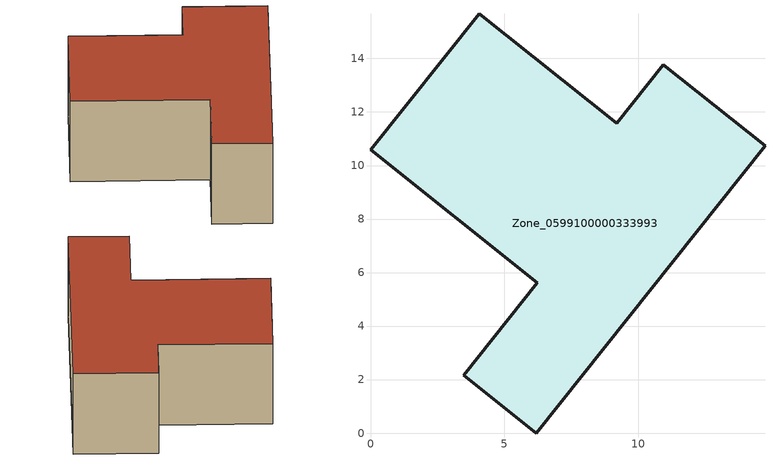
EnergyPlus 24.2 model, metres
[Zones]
Zone_0599100000333993
 floor ground (C_G): 9.2,11.58 10.95,13.76 14.74,10.73 6.2,0 3.48,2.17 6.24,5.63 0,10.58 4.07,15.67 z0.42
 wall outside (C_F): 10.95,13.76 9.2,11.58 4.07,15.67 0,10.58 6.24,5.63 3.48,2.17 6.2,0 14.74,10.73 10.95,13.76 z0.42:5.98
 roof outside (C_R): 9.2,11.58 4.07,15.67 0,10.58 6.24,5.63 3.48,2.17 6.2,0 14.74,10.73 10.95,13.76 z5.98
[BUILDING]
Pand.0599100000333993: North Axis=0; Terrain=City; Loads Convergence Tolerance Value=0.04; Temperature Convergence Tolerance Value=0.4; Solar Distribution=FullExterior; Maximum Number of Warmup Days=25; Minimum Number of Warmup Days=1
[Site:Location]
Rotterdam.The.Hague.AP_ZH_NLD Design_Conditions: Latitude=51.96; Longitude=4.45; Time Zone=1; Elevation=-4.5
[SITE:GROUNDTEMPERATURE:BUILDINGSURFACE]
18, 18, 18, 18, 18, 18, 18, 18, 18, 18, 18, 18
[MATERIAL] Thermal Absorptance=0.9; Solar Absorptance=0.7; Visible Absorptance=0.7
Name | Roughness | Thickness | Conductivity | Density | Specific Heat
G.TI.1975-1991 | MediumSmooth | 0.15 | 0.288461 | 540 | 1210
F.TI.1975-1991 | Rough | 0.3 | 0.230769 | 1920 | 840
R.TI.1975-1991 | MediumRough | 0.2 | 0.153846 | 1500 | 1000
[CONSTRUCTION]
C_G: G.TI.1975-1991
C_F: F.TI.1975-1991
C_R: R.TI.1975-1991
[ZONE]
Zone_0599100000333993: Type=1; Multiplier=1; Ceiling Height=Autocalculate; Volume=Autocalculate; Floor Area=autocalculate; Part of Total Floor Area=Yes
[ZONEINFILTRATION:DESIGNFLOWRATE]
Infil_Zone_0599100000333993: Zone or ZoneList or Space or SpaceList=Zone_0599100000333993; Schedule=AlwaysOn; Design Flow Rate Calculation Method=Flow/Area; Flow Rate per Floor Area=0.003; Constant Term Coefficient=1; Temperature Term Coefficient=0; Velocity Term Coefficient=0; Velocity Squared Term Coefficient=0
[HVACTEMPLATE:ZONE:IDEALLOADSAIRSYSTEM]
Zone_0599100000333993: Maximum Heating Supply Air Temperature=50; Minimum Cooling Supply Air Temperature=13; Maximum Heating Supply Air Humidity Ratio=0.0156; Minimum Cooling Supply Air Humidity Ratio=0.0077; Heating Limit=NoLimit; Cooling Limit=NoLimit; Dehumidification Control Type=ConstantSensibleHeatRatio; Cooling Sensible Heat Ratio=0.7; Dehumidification Setpoint=60; Humidification Control Type=None; Humidification Setpoint=30; Outdoor Air Method=None; Outdoor Air Flow Rate per Person=0.00944; Outdoor Air Flow Rate per Zone Floor Area=0; Outdoor Air Flow Rate per Zone=0; Demand Controlled Ventilation Type=None; Outdoor Air Economizer Type=NoEconomizer; Heat Recovery Type=None; Sensible Heat Recovery Effectiveness=0.7; Latent Heat Recovery Effectiveness=0.65
[ZONECONTROL:THERMOSTAT]
ThermostatControl_Zone_0599100000333993: Zone or ZoneList=Zone_0599100000333993; Control Type Schedule=DualSetpointControlType; Control 1=Thermostat_Zone_0599100000333993; Temperature Difference Between Cutout And Setpoint=0
[THERMOSTATSETPOINT:DUALSETPOINT]
Thermostat_Zone_0599100000333993: Heating Setpoint Temperature Schedule=HeatingSetpoint_Zone_0599100000333993; Cooling Setpoint Temperature Schedule=CoolingSetpoint_Zone_0599100000333993
[SCHEDULE:COMPACT]
HeatingSetpoint_Zone_0599100000333993: Through: 12/31, For: AllDays, Until: 24:00, 21
CoolingSetpoint_Zone_0599100000333993: Through: 12/31, For: AllDays, Until: 24:00, 24
DualSetpointControlType: Through: 12/31, For: AllDays, Until: 24:00, 4
AlwaysOn: Through: 12/31, For: AllDays, Until: 24:00, 1
